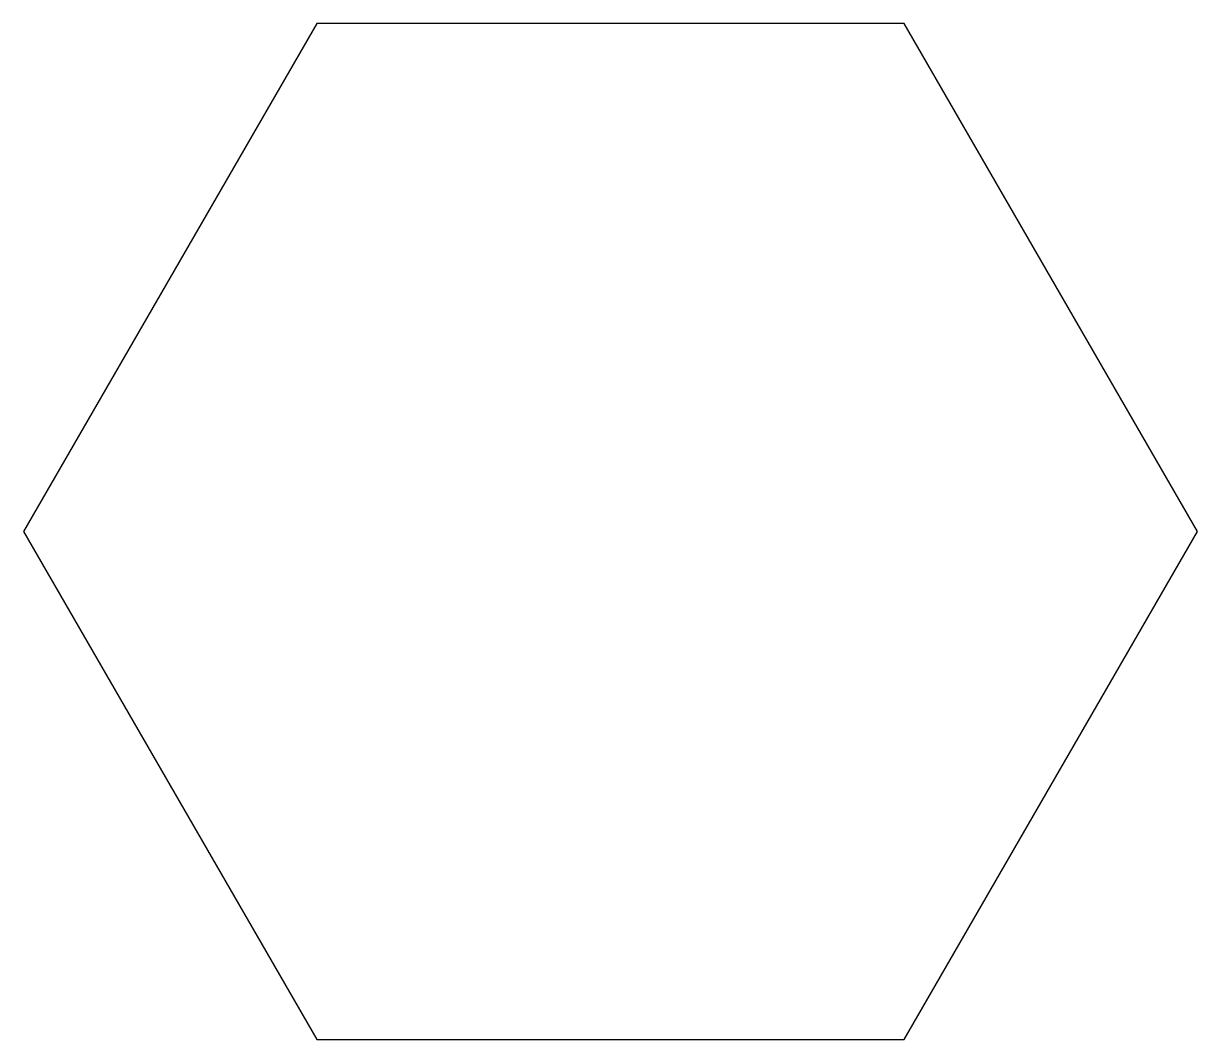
# Model space of a CAD drawing. Header units: millimetres. Extents: x -65 to 65, y -56 to 56.
import ezdxf

# ---------------------------------------------------------------- set-up
doc = ezdxf.new("R2010")
doc.units = ezdxf.units.MM
doc.layers.add('Sketch', color=7, linetype='CONTINUOUS')

msp = doc.modelspace()

# ---------------------------------------------------------------- linework, layer by layer
at = {"layer": 'Sketch'}
for p, q in [((-32.5, 56.29), (-65, 0)), ((32.5, 56.29), (-32.5, 56.29)), ((65, 0), (32.5, 56.29)), ((-65, 0), (-32.5, -56.29)), ((32.5, -56.29), (65, 0)), ((-32.5, -56.29), (32.5, -56.29))]:
    msp.add_line(p, q, dxfattribs=at)

doc.saveas('drawing.dxf')
